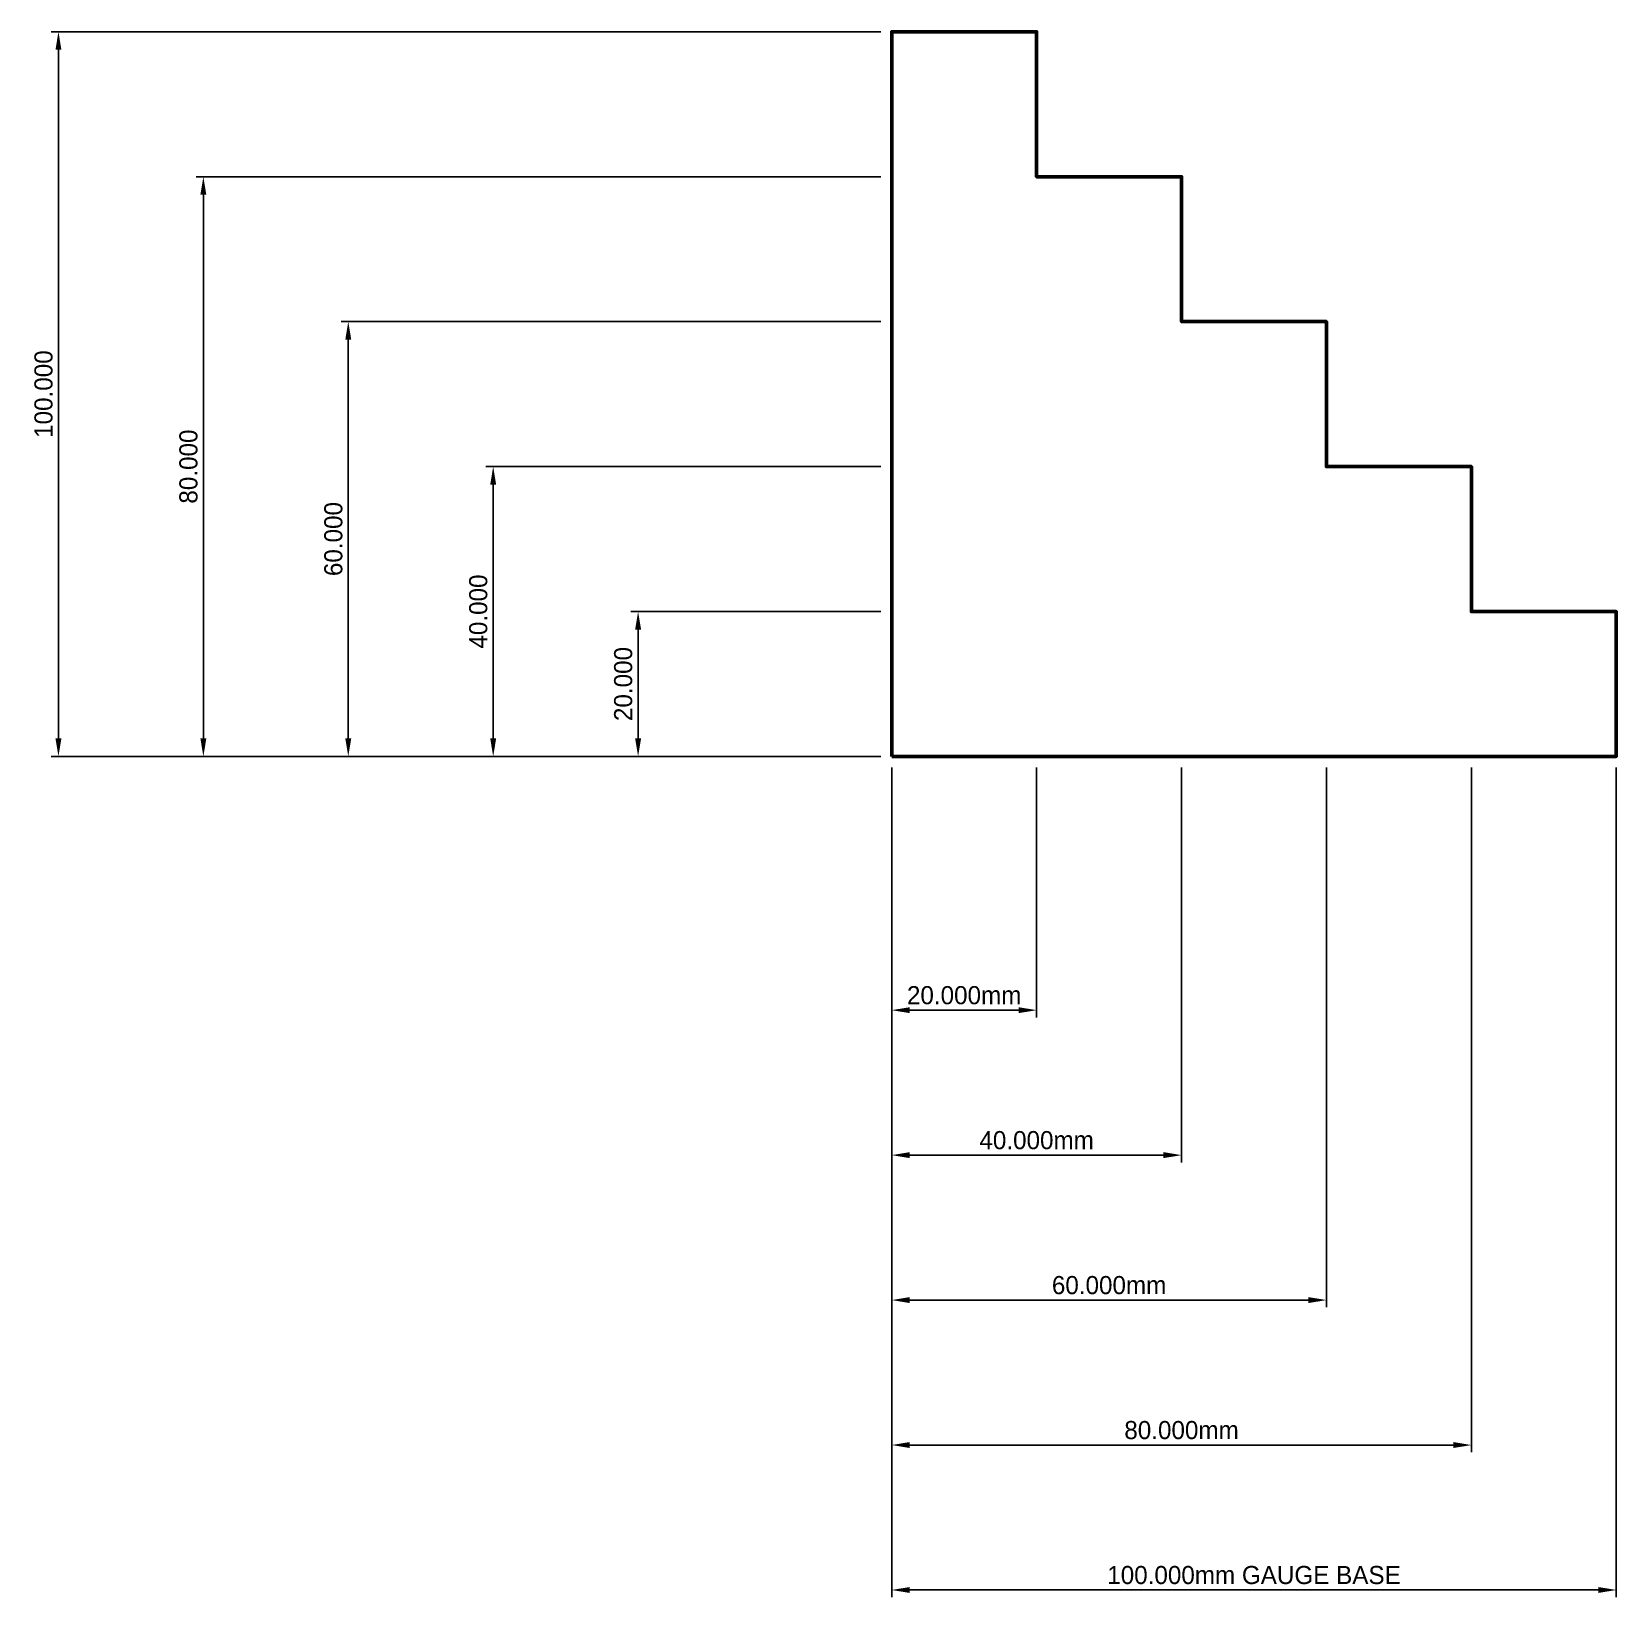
# Model space of a CAD drawing. Header units: metres. Extents: x -119 to 100, y -119 to 100.
import ezdxf

# ---------------------------------------------------------------- set-up
doc = ezdxf.new("R2010")
doc.units = ezdxf.units.M
doc.layers.add('DIMENSIONS', color=7, linetype='Continuous', lineweight=25)
doc.layers.add('GEOMETRY', color=7, linetype='Continuous', lineweight=50)
doc.dimstyles.new('ENGINEERING_STYLE', dxfattribs={"dimtxt": 2.5, "dimasz": 2.5, "dimexe": 1, "dimexo": 1.5, "dimgap": 0.8, "dimtad": 1, "dimcen": 2.5, "dimazin": 3, "dimtfac": 1, "dimtmove": 0, "dimatfit": 3, "dimtfill": 1})

msp = doc.modelspace()

# ---------------------------------------------------------------- linework, layer by layer
at = {"layer": 'GEOMETRY'}
msp.add_lwpolyline([(0, 0), (100, 0), (100, 20), (80, 20), (80, 40), (60, 40), (60, 60), (40, 60), (40, 80), (20, 80), (20, 100), (0, 100)], close=True, dxfattribs=at)

# ---------------------------------------------------------------- next in the draw order: dimensions: what is measured, and where the dimension line sits
at = {"layer": 'DIMENSIONS'}
msp.add_linear_dim(base=(0, -35), p1=(0, 0), p2=(20, 0), text='20.000mm', dimstyle='ENGINEERING_STYLE', dxfattribs=at).render()

# ---------------------------------------------------------------- next in the draw order: dimensions: what is measured, and where the dimension line sits
msp.add_linear_dim(base=(0, -55), p1=(0, 0), p2=(40, 0), text='40.000mm', dimstyle='ENGINEERING_STYLE', dxfattribs=at).render()

# ---------------------------------------------------------------- next in the draw order: dimensions: what is measured, and where the dimension line sits
msp.add_linear_dim(base=(0, -75), p1=(0, 0), p2=(60, 0), text='60.000mm', dimstyle='ENGINEERING_STYLE', dxfattribs=at).render()

# ---------------------------------------------------------------- next in the draw order: dimensions: what is measured, and where the dimension line sits
msp.add_linear_dim(base=(0, -95), p1=(0, 0), p2=(80, 0), text='80.000mm', dimstyle='ENGINEERING_STYLE', dxfattribs=at).render()

# ---------------------------------------------------------------- next in the draw order: dimensions: what is measured, and where the dimension line sits
msp.add_linear_dim(base=(0, -115), p1=(0, 0), p2=(100, 0), text='100.000mm GAUGE BASE', dimstyle='ENGINEERING_STYLE', dxfattribs=at).render()

# ---------------------------------------------------------------- next in the draw order: dimensions: what is measured, and where the dimension line sits
msp.add_linear_dim(base=(-35, 0), p1=(0, 0), p2=(0, 20), angle=90, text='20.000', dimstyle='ENGINEERING_STYLE', dxfattribs=at).render()

# ---------------------------------------------------------------- next in the draw order: dimensions: what is measured, and where the dimension line sits
msp.add_linear_dim(base=(-55, 0), p1=(0, 0), p2=(0, 40), angle=90, text='40.000', dimstyle='ENGINEERING_STYLE', dxfattribs=at).render()

# ---------------------------------------------------------------- next in the draw order: dimensions: what is measured, and where the dimension line sits
msp.add_linear_dim(base=(-75, 0), p1=(0, 0), p2=(0, 60), angle=90, text='60.000', dimstyle='ENGINEERING_STYLE', dxfattribs=at).render()

# ---------------------------------------------------------------- next in the draw order: dimensions: what is measured, and where the dimension line sits
msp.add_linear_dim(base=(-95, 0), p1=(0, 0), p2=(0, 80), angle=90, text='80.000', dimstyle='ENGINEERING_STYLE', dxfattribs=at).render()

# ---------------------------------------------------------------- next in the draw order: dimensions: what is measured, and where the dimension line sits
msp.add_linear_dim(base=(-115, 0), p1=(0, 0), p2=(0, 100), angle=90, text='100.000', dimstyle='ENGINEERING_STYLE', dxfattribs=at).render()

doc.saveas('drawing.dxf')
